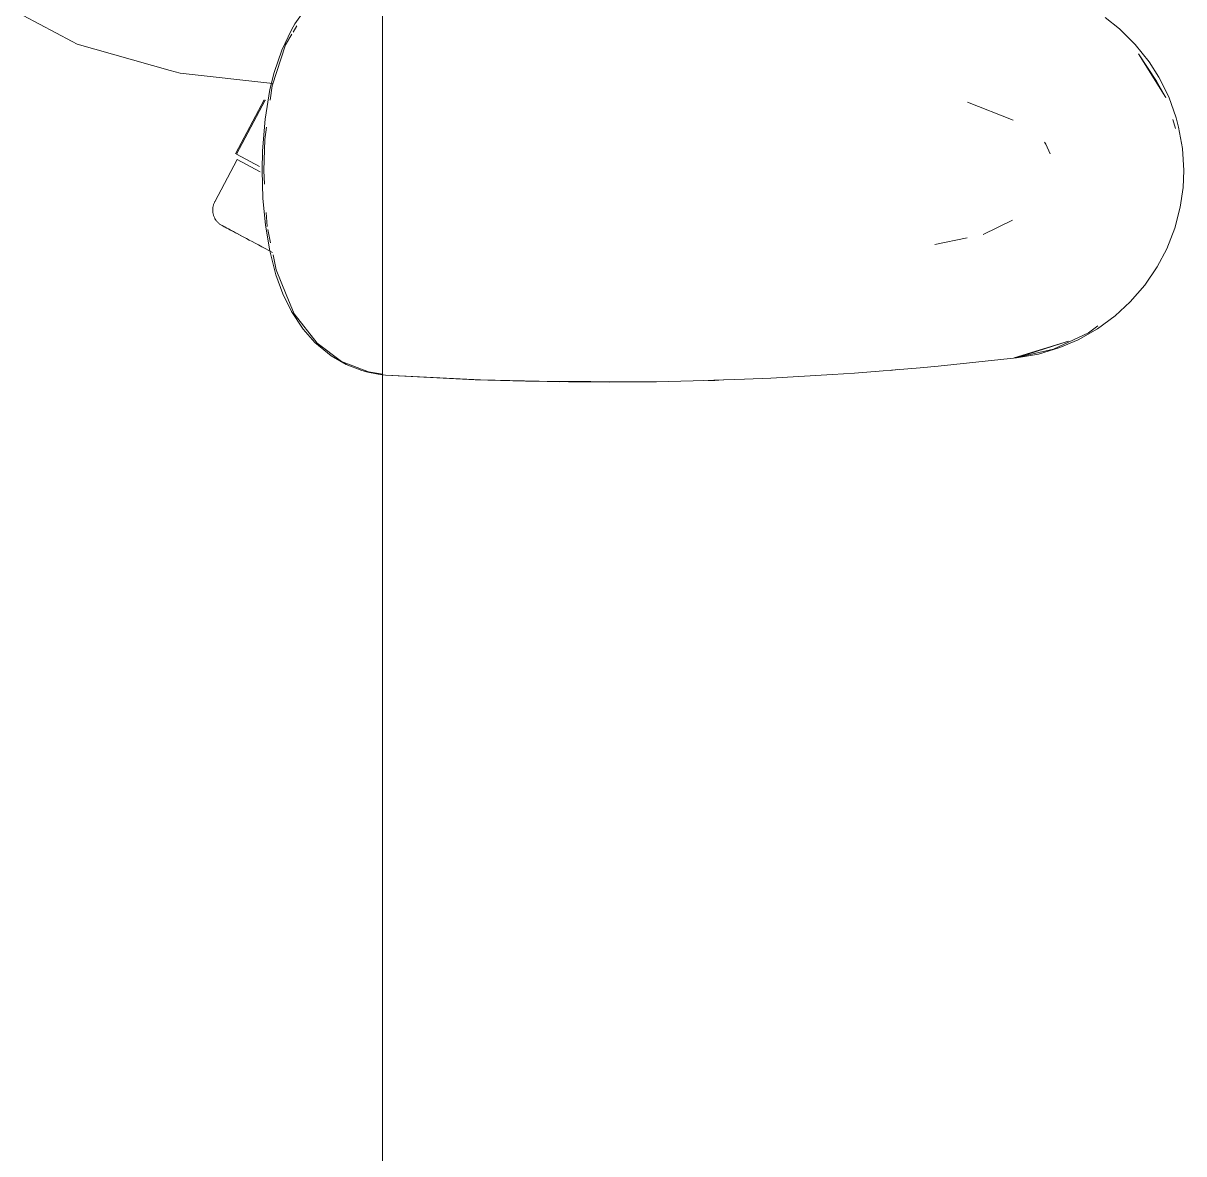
# Model space of a CAD drawing. Header units: millimetres. Extents: x 79795 to 317870, y -36033 to 97293.
# Drawn here: x 171038.5 to 171304.6, y 9934.3 to 10193.5 of the extents above; entities that cross this region are included whole.
import ezdxf

# ---------------------------------------------------------------- set-up
doc = ezdxf.new("R2010")
doc.units = ezdxf.units.MM
doc.header["$MEASUREMENT"] = 0
doc.layers.add('G-IMPT', color=8, linetype='CONTINUOUS', lineweight=9)
doc.layers.add('I-FURN', color=8, linetype='CONTINUOUS', lineweight=9)

msp = doc.modelspace()

# ---------------------------------------------------------------- linework, layer by layer
at = {"layer": 'G-IMPT'}
for p, q in [((171049.71, 10189.26), (171038.47, 10195.27)), ((171103.21, 10196.74), (171100.77, 10193.29)), ((171099.96, 10191.91), (171100.77, 10193.29)), ((171100.37, 10191.42), (171101.23, 10192.86)), ((171289.84, 10192.15), (171286.53, 10194.77)), ((171097.76, 10187.28), (171099.96, 10191.91)), ((171098.62, 10188.5), (171100.09, 10190.95)), ((171293.44, 10188.6), (171289.84, 10192.15)), ((171050.82, 10188.67), (171049.71, 10189.26)), ((171072.17, 10182.66), (171050.82, 10188.67)), ((171095.59, 10179.1), (171098.62, 10188.5)), ((171096.02, 10182.19), (171097.76, 10187.28)), ((171293.44, 10188.6), (171296.63, 10184.63)), ((171300.49, 10176.47), (171294.17, 10186.42)), ((171298.33, 10180.15), (171294.17, 10186.42)), ((171298.9, 10181.08), (171296.63, 10184.63)), ((171072.17, 10182.66), (171074.43, 10182.02)), ((171095.71, 10179.61), (171074.43, 10182.02)), ((171096.02, 10182.19), (171095.04, 10178.26)), ((171095.13, 10175.81), (171095.59, 10179.1)), ((171300.49, 10176.47), (171298.33, 10180.15)), ((171301.14, 10176.57), (171298.9, 10181.08)), ((171095.04, 10178.26), (171093.92, 10171.5)), ((171301.14, 10176.57), (171302.85, 10171.8)), ((171255.01, 10175.4), (171265.43, 10171.25)), ((171093.35, 10164.19), (171093.92, 10171.5)), ((171302.05, 10171.36), (171302.67, 10169.33)), ((171303.41, 10169.67), (171302.85, 10171.8)), ((171093.86, 10166.84), (171094.26, 10169.63)), ((171304.29, 10164.72), (171303.41, 10169.67)), ((171093.86, 10166.84), (171093.63, 10159.68)), ((171272.96, 10165.73), (171272.66, 10166.18)), ((171273.97, 10163.5), (171272.96, 10165.73)), ((171093.35, 10164.19), (171093.26, 10159.68)), ((171304.59, 10159.68), (171304.29, 10164.72)), ((171093.26, 10159.68), (171093.44, 10153.34)), ((171093.82, 10156.57), (171093.63, 10159.68)), ((171304.59, 10159.68), (171304.42, 10155.83)), ((171303.77, 10151.32), (171304.42, 10155.83)), ((171094, 10147.19), (171093.44, 10153.34)), ((171094.42, 10146.85), (171094.22, 10150.06)), ((171303.77, 10151.32), (171302.51, 10146.45)), ((171094, 10147.19), (171095, 10141.26)), ((171265.34, 10148.3), (171258.56, 10145.03)), ((171095.19, 10143.1), (171094.56, 10146.16)), ((171247.51, 10142.7), (171254.94, 10144.27)), ((171300.67, 10141.74), (171302.51, 10146.45)), ((171298.48, 10137.58), (171300.67, 10141.74)), ((171096.43, 10135.78), (171095, 10141.26)), ((171096.46, 10136.89), (171095.75, 10140.36)), ((171096.46, 10136.89), (171098.79, 10131.27)), ((171298.48, 10137.58), (171295.65, 10133.41)), ((171096.43, 10135.78), (171098.02, 10131.44)), ((171100, 10127.37), (171098.02, 10131.44)), ((171100.63, 10126.87), (171098.79, 10131.27)), ((171295.65, 10133.41), (171292.33, 10129.57)), ((171288.89, 10126.41), (171292.33, 10129.57)), ((171100, 10127.37), (171102.66, 10123.32)), ((171105.84, 10120.09), (171100.63, 10126.87)), ((171288.89, 10126.41), (171284.81, 10123.41)), ((171102.66, 10123.32), (171105.32, 10120.28)), ((171280.37, 10120.9), (171284.81, 10123.41)), ((171284.85, 10124.1), (171282.74, 10122.51)), ((171265.71, 10116.73), (171278.17, 10120.56)), ((171278.17, 10120.56), (171269.03, 10117.64)), ((171274.68, 10118.77), (171282.74, 10122.51)), ((171280.37, 10120.9), (171276.13, 10119.09)), ((171109.06, 10117.21), (171105.32, 10120.28)), ((171111.47, 10115.92), (171105.84, 10120.09)), ((171265.71, 10116.73), (171269.03, 10117.64)), ((171274.68, 10118.77), (171266.28, 10116.86)), ((171276.13, 10119.09), (171271.27, 10117.62)), ((171112.5, 10115.25), (171109.06, 10117.21)), ((171117.66, 10113.51), (171111.47, 10115.92)), ((171112.5, 10115.25), (171116.14, 10113.85)), ((171248.3, 10114.82), (171266.22, 10116.73)), ((171266.22, 10116.73), (171271.27, 10117.62)), ((171117.49, 10113.49), (171116.14, 10113.85)), ((171117.49, 10113.49), (171119.88, 10113.04)), ((171117.66, 10113.51), (171120.83, 10113.03)), ((171121.53, 10112.79), (171119.88, 10113.04)), ((171142.1, 10111.74), (171121.53, 10112.79)), ((171143.31, 10111.7), (171121.53, 10112.79)), ((171121.53, 10112.79), (171123.13, 10112.68)), ((171143.31, 10111.7), (171123.13, 10112.68)), ((171224.02, 10112.9), (171209.88, 10112.09)), ((171229.11, 10113.23), (171224.02, 10112.9)), ((171229.11, 10113.23), (171244.17, 10114.48)), ((171237.29, 10113.88), (171238.97, 10114.05)), ((171244.17, 10114.48), (171248.3, 10114.82)), ((171163.5, 10111.24), (171142.1, 10111.74)), ((171153.66, 10111.4), (171142.1, 10111.74)), ((171142.1, 10111.74), (171143.31, 10111.7)), ((171163.5, 10111.24), (171143.31, 10111.7)), ((171183.68, 10111.28), (171153.66, 10111.4)), ((171163.5, 10111.24), (171153.66, 10111.4)), ((171153.66, 10111.4), (171172.89, 10111.2)), ((171161.46, 10111.26), (171159.55, 10111.33)), ((171164.4, 10111.29), (171161.46, 10111.26)), ((171183.68, 10111.28), (171163.5, 10111.24)), ((171183.68, 10111.28), (171172.89, 10111.2)), ((171183.68, 10111.28), (171192.1, 10111.45)), ((171203.86, 10111.84), (171192.1, 10111.45)), ((171197.04, 10111.59), (171195.54, 10111.57)), ((171198.97, 10111.7), (171197.04, 10111.59)), ((171203.86, 10111.84), (171209.88, 10112.09))]:
    msp.add_line(p, q, dxfattribs=at)
at = {"layer": 'I-FURN'}
for p, q in [((171120.83, 9395.22), (171120.83, 10995.22)), ((171120.83, 10995.22), (171120.83, 9395.22)), ((171093.76, 10175.9), (171087.18, 10163.54)), ((171087.35, 10163.45), (171093.93, 10175.81)), ((171093.93, 10175.81), (171094.02, 10175.76)), ((171092.65, 10160.63), (171087.35, 10163.45)), ((171087.54, 10162.22), (171082.39, 10152.53)), ((171092.82, 10159.41), (171087.54, 10162.22)), ((171082.23, 10152.2), (171082.3, 10152.35)), ((171082.3, 10152.35), (171082.37, 10152.49)), ((171082.37, 10152.49), (171082.39, 10152.53)), ((171081.92, 10150.79), (171081.93, 10150.95)), ((171081.92, 10150.63), (171081.92, 10150.79)), ((171081.92, 10150.47), (171081.92, 10150.63)), ((171081.93, 10150.31), (171081.92, 10150.47)), ((171081.93, 10150.95), (171081.95, 10151.11)), ((171081.95, 10150.15), (171081.93, 10150.31)), ((171081.95, 10151.11), (171081.97, 10151.27)), ((171081.97, 10149.99), (171081.95, 10150.15)), ((171081.97, 10151.27), (171082, 10151.43)), ((171082, 10149.83), (171081.97, 10149.99)), ((171082, 10151.43), (171082.03, 10151.59)), ((171082.03, 10149.67), (171082, 10149.83)), ((171082.03, 10151.59), (171082.07, 10151.74)), ((171082.08, 10149.52), (171082.03, 10149.67)), ((171082.07, 10151.74), (171082.12, 10151.9)), ((171082.12, 10151.9), (171082.17, 10152.05)), ((171082.17, 10152.05), (171082.23, 10152.2)), ((171082.12, 10149.36), (171082.08, 10149.52)), ((171082.18, 10149.21), (171082.12, 10149.36)), ((171082.24, 10149.06), (171082.18, 10149.21)), ((171082.3, 10148.91), (171082.24, 10149.06)), ((171082.38, 10148.77), (171082.3, 10148.91)), ((171082.45, 10148.63), (171082.38, 10148.77)), ((171082.54, 10148.49), (171082.45, 10148.63)), ((171082.63, 10148.35), (171082.54, 10148.49)), ((171082.72, 10148.22), (171082.63, 10148.35)), ((171082.82, 10148.1), (171082.72, 10148.22)), ((171082.92, 10147.97), (171082.82, 10148.1)), ((171083.03, 10147.85), (171082.92, 10147.97)), ((171083.15, 10147.74), (171083.03, 10147.85)), ((171083.26, 10147.63), (171083.15, 10147.74)), ((171083.39, 10147.53), (171083.26, 10147.63)), ((171083.51, 10147.43), (171083.39, 10147.53)), ((171083.64, 10147.33), (171083.51, 10147.43)), ((171083.78, 10147.24), (171083.64, 10147.33)), ((171083.91, 10147.16), (171083.78, 10147.24)), ((171084.06, 10147.08), (171083.91, 10147.16)), ((171084.1, 10147.05), (171084.06, 10147.08)), ((171084.06, 10147.08), (171084.06, 10147.08)), ((171084.06, 10147.08), (171084.08, 10147.07)), ((171084.08, 10147.07), (171084.14, 10147.04)), ((171084.19, 10147.01), (171084.1, 10147.05)), ((171084.14, 10147.04), (171084.24, 10146.98)), ((171084.31, 10146.95), (171084.19, 10147.01)), ((171084.24, 10146.98), (171084.38, 10146.91)), ((171084.47, 10146.86), (171084.31, 10146.95)), ((171084.38, 10146.91), (171084.56, 10146.81)), ((171084.67, 10146.75), (171084.47, 10146.86)), ((171084.56, 10146.81), (171084.78, 10146.7)), ((171084.91, 10146.62), (171084.67, 10146.75)), ((171084.78, 10146.7), (171085.03, 10146.56)), ((171085.19, 10146.48), (171084.91, 10146.62)), ((171085.03, 10146.56), (171085.33, 10146.4)), ((171085.51, 10146.31), (171085.19, 10146.48)), ((171085.33, 10146.4), (171085.67, 10146.22)), ((171085.86, 10146.12), (171085.51, 10146.31)), ((171085.67, 10146.22), (171086.04, 10146.02)), ((171086.26, 10145.91), (171085.86, 10146.12)), ((171086.04, 10146.02), (171086.45, 10145.81)), ((171086.69, 10145.68), (171086.26, 10145.91)), ((171086.45, 10145.81), (171086.9, 10145.57)), ((171087.15, 10145.43), (171086.69, 10145.68)), ((171086.9, 10145.57), (171087.38, 10145.31)), ((171087.65, 10145.17), (171087.15, 10145.43)), ((171087.38, 10145.31), (171087.9, 10145.04)), ((171088.19, 10144.88), (171087.65, 10145.17)), ((171087.9, 10145.04), (171088.45, 10144.74)), ((171088.76, 10144.58), (171088.19, 10144.88)), ((171088.45, 10144.74), (171089.03, 10144.43)), ((171089.03, 10144.43), (171089.65, 10144.11)), ((171089.65, 10144.11), (171090.29, 10143.76)), ((171090.29, 10143.76), (171090.97, 10143.4)), ((171090.97, 10143.4), (171091.68, 10143.03)), ((171091.68, 10143.03), (171092.41, 10142.63)), ((171092.41, 10142.63), (171093.18, 10142.23)), ((171093.18, 10142.23), (171093.96, 10141.81)), ((171093.96, 10141.81), (171094.78, 10141.38)), ((171094.78, 10141.38), (171095.61, 10140.93))]:
    msp.add_line(p, q, dxfattribs=at)

doc.saveas('drawing.dxf')
